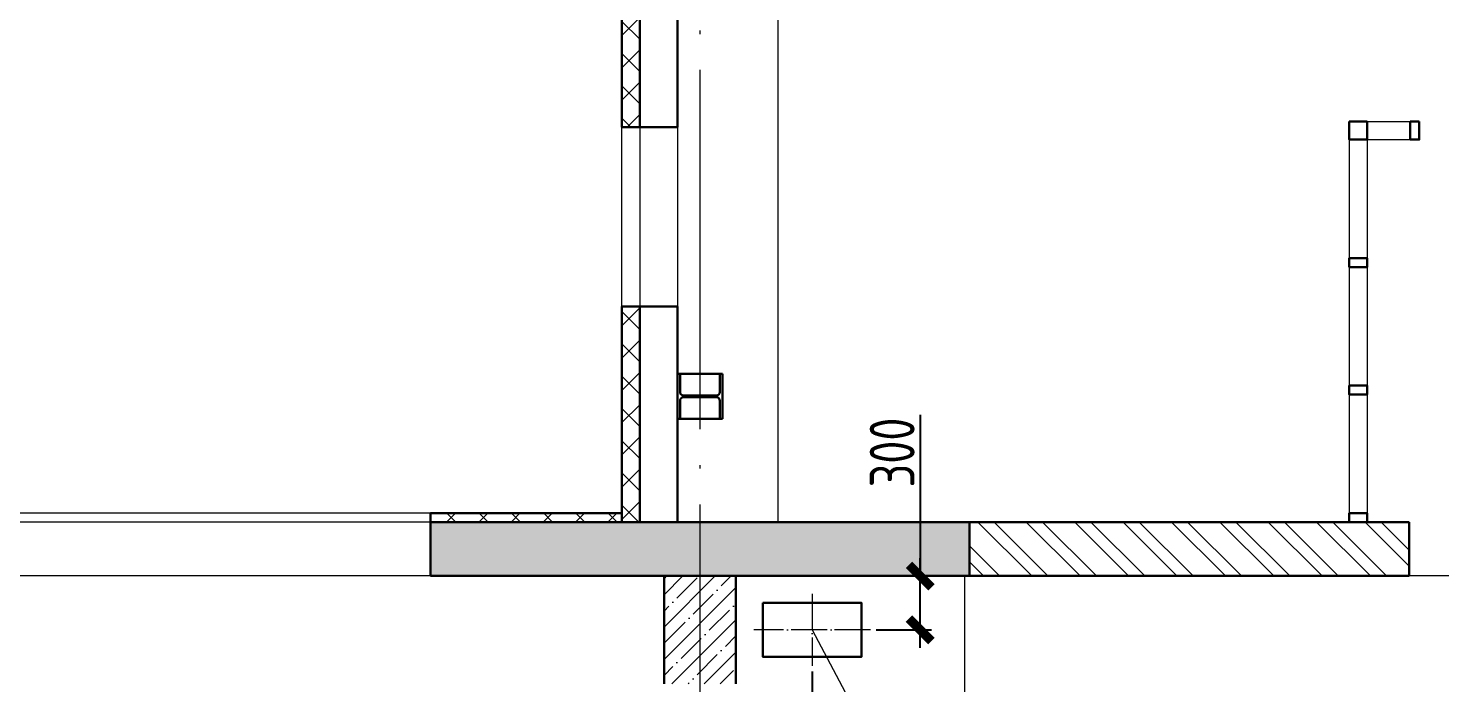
# Model space of a CAD drawing. Extents: x -965262 to 1142518, y -357520 to 71675.
# Drawn here: x 428597 to 436462, y -207201 to -203551 of the extents above; entities that cross this region are included whole.
import ezdxf

# ---------------------------------------------------------------- set-up
doc = ezdxf.new("R2010")
doc.units = 0
doc.header["$LTSCALE"] = 10
doc.linetypes.add('DOTE', pattern=[2.42, 2, -0.2, 0.02, -0.2])
doc.layers.get('0').update_dxf_attribs({"linetype": 'CONTINUOUS', "lineweight": 30})
doc.layers.get('Defpoints').update_dxf_attribs({"linetype": 'CONTINUOUS'})
doc.layers.add('DOTE', color=7, linetype='DOTE', lineweight=9)
doc.layers.add('изменения', color=80, linetype='CONTINUOUS')
doc.styles.add('GOST 2.304', font='isocpeur.ttf', dxfattribs={"width": 0.75, "height": 250})
doc.dimstyles.new('SPDS', dxfattribs={"dimscale": 50, "dimtxt": 2.5, "dimasz": 2.5, "dimexe": 1.25, "dimexo": 0.625, "dimtad": 1, "dimdec": 0, "dimrnd": 0.001, "dimtxsty": 'GOST 2.304', "dimblk": 'ARCHTICK', "dimblk1": 'ARCHTICK', "dimblk2": 'ARCHTICK', "dimcen": 2.5, "dimdle": 2, "dimadec": 0, "dimazin": 2, "dimtfac": 0.75, "dimtdec": 4, "dimtmove": 1, "dimatfit": 3, "dimfxl": 1, "dimtolj": 1, "dimarcsym": 0})

# ---------------------------------------------------------------- blocks, each defined once
blk = doc.blocks.new('_ArchTick')
at = {"color": 0, "linetype": 'ByBlock', "lineweight": 0, "const_width": 0.4}
blk.add_lwpolyline([(-0.5, -0.5), (0.5, 0.5)], dxfattribs=at)
blk = doc.blocks.new('*D1954')
at = {"color": 0, "lineweight": -2, "ltscale": 100, "transparency": 16777216}
for p, q in [((432962.2, -207132.1), (432962.2, -207712.4)), ((432337.2, -207618.7), (432337.2, -207587.4)), ((431607.9, -207649.9), (432337.2, -207649.9)), ((432237.2, -207649.9), (433062.2, -207649.9))]:
    blk.add_line(p, q, dxfattribs=at)
at = {"layer": 'Defpoints', "color": 0, "lineweight": 15, "ltscale": 100, "transparency": 16777216}
for p in [(432962.2, -207100.9), (432337.2, -207649.9), (432962.2, -207649.9)]:
    blk.add_point(p, dxfattribs=at)
at = {"color": 0, "lineweight": -2, "ltscale": 100, "transparency": 16777216, "xscale": 125, "yscale": 125, "zscale": 125, "rotation": 180}
blk.add_blockref('_ArchTick', (432337.2, -207649.9), dxfattribs=at)
at = {"color": 0, "lineweight": -2, "ltscale": 100, "transparency": 16777216, "xscale": 125, "yscale": 125, "zscale": 125}
blk.add_blockref('_ArchTick', (432962.2, -207649.9), dxfattribs=at)
at = {"color": 0, "lineweight": 15, "ltscale": 100, "transparency": 16777216, "insert": (431817.3, -207493.7), "char_height": 250, "attachment_point": 5, "style": 'GOST 2.304', "bg_fill": 3, "box_fill_scale": 1.1, "bg_fill_color": 256, "bg_fill_true_color": 13158600, "bg_fill_transparency": 0}
blk.add_mtext('\\A1;625', dxfattribs=at)
blk = doc.blocks.new('*D1955')
at = {"color": 0, "lineweight": -2, "ltscale": 100, "transparency": 16777216}
for p, q in [((433563.7, -205703.7), (433563.7, -206600.9)), ((433563.7, -207000.9), (433563.7, -206500.9)), ((433593.1, -206600.9), (433626.2, -206600.9)), ((433318.5, -206900.9), (433626.2, -206900.9))]:
    blk.add_line(p, q, dxfattribs=at)
at = {"layer": 'Defpoints', "color": 0, "lineweight": 15, "ltscale": 100, "transparency": 16777216}
for p in [(433561.9, -206600.9, 1421.3), (433563.7, -206600.9), (433287.2, -206900.9)]:
    blk.add_point(p, dxfattribs=at)
at = {"color": 0, "lineweight": -2, "ltscale": 100, "transparency": 16777216, "xscale": 125, "yscale": 125, "zscale": 125}
for p, rotation in [((433563.7, -206600.9), 90), ((433563.7, -206900.9), 270)]:
    blk.add_blockref('_ArchTick', p, dxfattribs=dict(at, rotation=rotation))
at = {"color": 0, "lineweight": 15, "ltscale": 100, "transparency": 16777216, "insert": (433407.4, -205913.1), "char_height": 250, "attachment_point": 5, "rotation": 90, "style": 'GOST 2.304', "bg_fill": 3, "box_fill_scale": 1.1, "bg_fill_color": 256, "bg_fill_true_color": 13158600, "bg_fill_transparency": 0}
blk.add_mtext('\\A1;300', dxfattribs=at)

msp = doc.modelspace()

# ---------------------------------------------------------------- hatches: boundary and pattern name
at = {"lineweight": 15}
h = msp.add_hatch(dxfattribs=at)
h.set_pattern_fill('ANSI37', color=256, scale=40)
h.set_pattern_definition([(45, (431941.66, -200678.51), (-89.8026, 89.8026), []), (135, (431941.66, -200678.51), (-89.8026, -89.8026), [])])
h.paths.add_polyline_path([(432002.2, -200100.9), (431902.2, -200100.9), (431902.2, -201100.9), (432002.2, -201100.9)])
h.paths.add_polyline_path([(432002.2, -200100.9), (431902.2, -200100.9), (431902.2, -200600.9), (432002.2, -200600.9)])
h.paths.add_polyline_path([(432002.2, -200600.9), (431902.2, -200600.9), (431902.2, -201100.9), (432002.2, -201100.9)])
h.paths.add_polyline_path([(432002.2, -203100.9), (431902.2, -203100.9), (431902.2, -204100.9), (432002.2, -204100.9)])
h.paths.add_polyline_path([(432002.2, -205100.9), (431902.2, -205100.9), (431902.2, -206300.9), (432002.2, -206300.9)])
h.paths.add_polyline_path([(438552.2, -199460.9), (438552.2, -199509.8), (438552.2, -199560.9), (438552.2, -199460.9), (438552.2, -199485.9)])
h.paths.add_polyline_path([(438552.2, -199460.9), (438552.2, -199461.4), (438552.2, -199460.9), (438552.2, -199560.9)])
h = msp.add_hatch(dxfattribs=at)
h.set_pattern_fill('ANSI35', scale=40)
h.set_pattern_definition([(45, (434942.45, -206431.67), (-179.6051, 179.6051), []), (45, (435122.06, -206431.67), (-179.6051, 179.6051), [317.5, -63.5, 0, -63.5])])
h.paths.add_polyline_path([(436286.4, -206300.9), (433837.4, -206300.9), (433837.4, -206600.9), (436286.4, -206600.9)])
h.paths.add_polyline_path([(409837.4, -206300.9), (406837.4, -206300.9), (406837.4, -206600.9), (409837.4, -206600.9)])
h.paths.add_polyline_path([(415837.4, -206300.9), (412837.4, -206300.9), (412837.4, -206600.9), (415837.4, -206600.9)])
h.paths.add_polyline_path([(421837.4, -206300.9), (418837.4, -206300.9), (418837.4, -206600.9), (421837.4, -206600.9)])
h.paths.add_polyline_path([(427837.4, -206300.9), (424837.4, -206300.9), (424837.4, -206600.9), (427837.4, -206600.9)])
h.paths.add_polyline_path([(436286.4, -206300.9), (430837.4, -206300.9), (430837.4, -206600.9), (436286.4, -206600.9)])
h.paths.add_polyline_path([(438337.2, -206300.9), (437486.4, -206300.9), (437486.4, -206600.9), (438337.2, -206600.9)])
h.paths.add_polyline_path([(438337.2, -230700.9), (438337.2, -230600.9), (438037.2, -230600.9), (438037.2, -230600.9), (437637.2, -230600.9), (436837.2, -230600.9), (436837.2, -230900.9), (438337.2, -230900.9)])
h.paths.add_polyline_path([(433837.2, -230600.9), (433837.2, -230950.9), (430837.2, -230950.9), (430837.2, -230600.9)])
h.paths.add_polyline_path([(427837.2, -230600.9), (426537.2, -230600.9), (426537.2, -230600.9), (426137.2, -230600.9), (424837.2, -230600.9), (424837.2, -230900.9), (427837.2, -230900.9)])
h.paths.add_polyline_path([(421837.2, -230600.9), (420537.2, -230600.9), (420537.2, -230600.9), (420137.2, -230600.9), (418837.2, -230600.9), (418837.2, -230900.9), (421837.2, -230900.9)])
h.paths.add_polyline_path([(415837.2, -230600.9), (414537.2, -230600.9), (414537.2, -230600.9), (414137.2, -230600.9), (412837.2, -230600.9), (412837.2, -230900.9), (415837.2, -230900.9)])
h.paths.add_polyline_path([(409837.2, -230600.9), (408537.2, -230600.9), (408537.2, -230600.9), (408137.2, -230600.9), (406837.2, -230600.9), (406837.2, -230900.9), (409837.2, -230900.9)])
h.paths.add_polyline_path([(403837.2, -230600.9), (403037.2, -230600.9), (403037.2, -230600.9), (402637.2, -230600.9), (402337.2, -230784.8), (402337.2, -230900.9), (403837.2, -230900.9)])
h.paths.add_polyline_path([(402637.2, -220250.9), (402337.2, -220250.9), (402337.2, -221175.9), (402637.2, -221175.9), (402637.2, -221175.9)])
h.paths.add_polyline_path([(402637.2, -217400.9), (402337.2, -217400.9), (402337.2, -219050.9), (402637.2, -219050.9)])
h.paths.add_polyline_path([(402637.2, -216200.9), (402287.2, -216200.9), (402287.2, -214550.9), (402637.2, -214550.9)])
h.paths.add_polyline_path([(402637.2, -211700.9), (402337.2, -211700.9), (402337.2, -213350.9), (402637.2, -213350.9)])
h.paths.add_polyline_path([(402637.2, -208850.9), (402337.2, -208850.9), (402337.2, -210500.9), (402637.2, -210500.9)])
h.paths.add_polyline_path([(402337.2, -216200.9), (402287.2, -216200.9), (402287.2, -214550.9), (402337.2, -214550.9)])
h.paths.add_polyline_path([(402637.2, -230600.9), (402337.2, -230784.8), (402337.2, -229100.7), (402637.2, -229100.7)])
h.paths.add_polyline_path([(402337.2, -226100.7), (402337.2, -224175.9), (402637.2, -224175.9), (402637.2, -226100.7)])
h.paths.add_polyline_path([(402337.2, -207650.9), (402337.2, -206300.9), (403837.4, -206300.9), (403837.4, -206600.9), (402637.2, -206601.7), (402637.2, -207650.9)])
h.paths.add_polyline_path([(430837.2, -230900.9), (433837.2, -230900.9), (433837.2, -230950.9), (430837.2, -230950.9)])
h = msp.add_hatch(dxfattribs=at)
h.set_pattern_fill('ANSI37', scale=40, angle=90)
h.set_pattern_definition([(135, (347794.75, -221720.88), (-89.80256, -89.80256), []), (225, (347794.75, -221720.88), (89.80256, -89.80256), [])])
h.paths.add_polyline_path([(431902.2, -206300.9), (431902.2, -206250.9), (430837.4, -206250.9), (430837.4, -206300.9)])
h = msp.add_hatch(dxfattribs=at)
h.set_pattern_fill('ANSI32', scale=20, angle=90)
h.set_pattern_definition([(135, (-398536.33, -312226.59), (-134.70384, -134.70384), []), (135, (-398536.33, -312136.78), (-134.70384, -134.70384), [])])
h.paths.add_polyline_path([(436286.4, -206300.9), (433837.4, -206300.9), (433837.4, -206600.9), (436286.4, -206600.9)])
h = msp.add_hatch(dxfattribs=at)
h.set_pattern_fill('ANSI35', scale=20, style=0)
h.set_pattern_definition([(45, (347794.75, -221720.88), (-89.80256, 89.80256), []), (45, (347884.56, -221720.88), (-89.80256, 89.80256), [158.75, -31.75, 0, -31.75])])
h.paths.add_polyline_path([(432537.2, -206600.9), (432137.2, -206600.9), (432137.2, -207200.9), (432537.2, -207200.9)])

# ---------------------------------------------------------------- linework, layer by layer
at = {"color": 7, "lineweight": 15}
for p, q in [((432772.2, -206300.9, 11253.1), (432772.2, -201363.1, 11253.1)), ((431902.2, -205100.9, 11223.1), (431902.2, -204100.9, 11223.1)), ((432002.2, -204100.9, 11223.1), (432002.2, -205100.9, 11223.1)), ((432212.2, -204100.9, 11253.1), (432212.2, -205100.9, 11253.1)), ((436052.5, -204070.9, 11223.1), (436292.5, -204070.9, 11223.1)), ((435952.5, -204170.9, 11223.1), (435952.5, -204830.9, 11223.1)), ((436052.5, -204170.9, 11223.1), (436292.5, -204170.9, 11223.1)), ((436052.5, -204170.9, 11223.1), (436052.5, -204830.9, 11223.1)), ((435952.5, -204880.9, 11223.1), (435952.5, -205540.9, 11223.1)), ((436052.5, -204880.9, 11223.1), (436052.5, -205540.9, 11223.1)), ((435952.5, -205590.9, 11223.1), (435952.5, -206250.9, 11223.1)), ((436052.5, -205590.9, 11223.1), (436052.5, -206250.9, 11223.1)), ((430837.4, -206250.9, 11223.1), (427837.4, -206250.9, 11223.1)), ((430837.4, -206300.9, 11223.1), (427837.4, -206300.9, 11223.1)), ((430837.4, -206600.9, 11223.1), (427837.4, -206600.9, 11223.1)), ((433811.8, -208630.9, 11253.1), (433811.8, -206600.9, 11223.1))]:
    msp.add_line(p, q, dxfattribs=at)
at = {"color": 7}
for p, q in [((431902.2, -203100.9, 11223.1), (431902.2, -204100.9, 11223.1)), ((432002.2, -204100.9, 11223.1), (432002.2, -203100.9, 11223.1)), ((432212.2, -204100.9, 11253.1), (432212.2, -203100.9, 11253.1)), ((431902.2, -204100.9, 11223.1), (432002.2, -204100.9, 11223.1)), ((432002.2, -204100.9, 11223.1), (432212.2, -204100.9, 11253.1)), ((431902.2, -205100.9, 11223.1), (431902.2, -206300.9, 11223.1)), ((432002.2, -205100.9, 11223.1), (431902.2, -205100.9, 11223.1)), ((432002.2, -206300.9, 11223.1), (432002.2, -205100.9, 11223.1)), ((432002.2, -205100.9, 11223.1), (432212.2, -205100.9, 11253.1)), ((432212.2, -205475.9, 11253.1), (432212.2, -205100.9, 11253.1)), ((432462.2, -205475.9, 11253.1), (432212.2, -205475.9, 11253.1)), ((432462.2, -205725.9, 11253.1), (432462.2, -205475.9, 11253.1)), ((432212.2, -206300.9, 11253.1), (432212.2, -205725.9, 11253.1)), ((432212.2, -205725.9, 11253.1), (432462.2, -205725.9, 11253.1)), ((430837.4, -206250.9, 11223.1), (430837.4, -206600.9, 11223.1)), ((431902.2, -206250.9, 11223.1), (430837.4, -206250.9, 11223.1)), ((436286.4, -206300.9, 11223.1), (430837.4, -206300.9, 11223.1)), ((433837.4, -206600.9, 11223.1), (433837.4, -206300.9, 11223.1)), ((436286.4, -206600.9, 11223.1), (436286.4, -206300.9, 11223.1)), ((430837.4, -206600.9, 11223.1), (436286.4, -206600.9, 11223.1))]:
    msp.add_line(p, q, dxfattribs=at)
at = {"color": 7, "lineweight": 30}
for p, q in [((432212.2, -205475.9, 11253.1), (432212.2, -205725.9, 11253.1)), ((432226.2, -205475.9, 11253.1), (432212.2, -205475.9, 11253.1)), ((432226.2, -205576.4, 11253.1), (432226.2, -205475.9, 11253.1)), ((432448.2, -205475.9, 11253.1), (432448.2, -205576.4, 11253.1)), ((432462.2, -205475.9, 11253.1), (432448.2, -205475.9, 11253.1)), ((432462.2, -205725.9, 11253.1), (432462.2, -205475.9, 11253.1)), ((432428.2, -205596.4, 11253.1), (432246.2, -205596.4, 11253.1)), ((432226.2, -205725.9, 11253.1), (432226.2, -205625.4, 11253.1)), ((432246.2, -205605.4, 11253.1), (432428.2, -205605.4, 11253.1)), ((432448.2, -205625.4, 11253.1), (432448.2, -205725.9, 11253.1)), ((432212.2, -205725.9, 11253.1), (432226.2, -205725.9, 11253.1)), ((432448.2, -205725.9, 11253.1), (432462.2, -205725.9, 11253.1)), ((432137.2, -206600.9, 11253.1), (432137.2, -207200.9, 11253.1)), ((432537.2, -206600.9, 11253.1), (432137.2, -206600.9, 11253.1)), ((432537.2, -207200.9, 11253.1), (432537.2, -206600.9, 11253.1))]:
    msp.add_line(p, q, dxfattribs=at)
at = {"color": 7, "elevation": 11223.1}
for points in [[(435952.5, -204070.9), (436052.5, -204070.9), (436052.5, -204170.9), (435952.5, -204170.9)], [(436342.5, -204070.9), (436342.5, -204170.9), (436292.5, -204170.9), (436292.5, -204070.9)], [(436052.5, -204880.9), (435952.5, -204880.9), (435952.5, -204830.9), (436052.5, -204830.9)], [(436052.5, -205590.9), (435952.5, -205590.9), (435952.5, -205540.9), (436052.5, -205540.9)], [(436052.5, -206300.9), (435952.5, -206300.9), (435952.5, -206250.9), (436052.5, -206250.9)]]:
    msp.add_lwpolyline(points, close=True, dxfattribs=at)
at = {"color": 7, "lineweight": 30}
for centre, start, end in [((432246.2, -205576.4, 11253.1), 180, 270), ((432428.2, -205576.4, 11253.1), 270, 0), ((432246.2, -205625.4, 11253.1), 90, 180), ((432428.2, -205625.4, 11253.1), 0, 90)]:
    msp.add_arc(centre, 20, start, end, dxfattribs=at)
at = {"layer": 'DOTE', "color": 7, "ltscale": 100, "extrusion": (0, -1, 0)}
msp.add_line((432337.2, -201363.1, 9801.8), (432337.2, -232551.2, 9801.8), dxfattribs=at)
at = {"layer": 'DOTE', "color": 7, "ltscale": 100}
msp.add_line((439560.9, -206600.9, 9801.8), (400589, -206600.9, 9801.8), dxfattribs=at)
at = {"layer": 'изменения', "color": 7, "lineweight": 15, "ltscale": 100}
msp.add_line((432537.2, -206600.9, 9801.8), (433162.2, -206600.9, 9801.8), dxfattribs=at)

# ---------------------------------------------------------------- next in the draw order: dimensions: what is measured, and where the dimension line sits
at = {"lineweight": 15, "ltscale": 100}
dim = msp.add_linear_dim(base=(433563.7, -206600.9, 9801.8), p1=(433287.2, -206900.9, 9801.8), p2=(433561.9, -206600.9, 11223.1), angle=90, dimstyle='SPDS', override={"dimfxl": 1.25, "dimtfill": 1, "dimtfillclr": 256}, dxfattribs=at)
dim.commit()
dim.dimension.update_dxf_attribs({"geometry": '*D1955', "text_midpoint": (433563.7, -205913.1, 9801.8), "dimtype": 160})
dim = msp.add_linear_dim(base=(432962.2, -207649.9, 9801.8), p1=(432337.2, -207649.9, 9801.8), p2=(432962.2, -207100.9, 9801.8), dimstyle='SPDS', override={"dimfxl": 1.25, "dimtfill": 1, "dimtfillclr": 256}, dxfattribs=at)
dim.commit()
dim.dimension.update_dxf_attribs({"geometry": '*D1954', "text_midpoint": (431817.3, -207620.7, 9801.8), "dimtype": 160})

# ---------------------------------------------------------------- next in the draw order: linework, layer by layer
msp.add_line((432962.2, -206900.9, 9801.8), (433359.5, -207649.9, 9801.8), dxfattribs=at)
at = {"color": 5, "ltscale": 100, "elevation": 9801.8}
msp.add_lwpolyline([(432687.2, -206750.9), (433237.2, -206750.9), (433237.2, -207050.9), (432687.2, -207050.9)], close=True, dxfattribs=at)
at = {"layer": 'DOTE', "color": 7, "ltscale": 10}
for p, q in [((432962.2, -206700.9, 9801.8), (432962.2, -207100.9, 9801.8)), ((433287.2, -206900.9, 9801.8), (432637.2, -206900.9, 9801.8))]:
    msp.add_line(p, q, dxfattribs=at)

doc.saveas('drawing.dxf')
